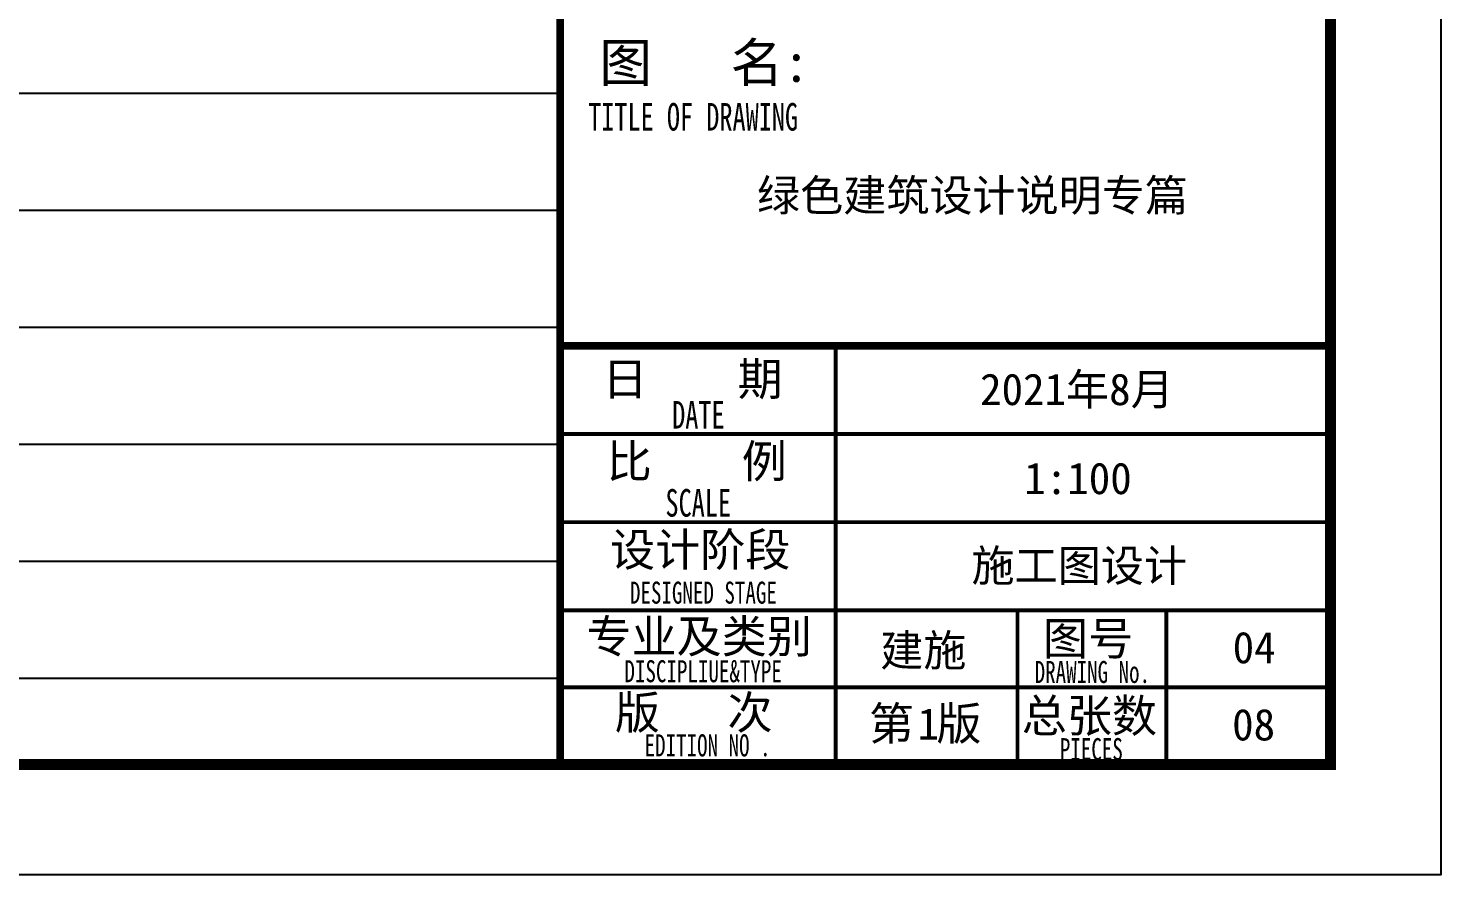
# Model space of a CAD drawing. Extents: x 1188826 to 1909461, y 608442 to 1651179.
# Drawn here: x 1715240 to 1728057, y 1189527 to 1197209 of the extents above; entities that cross this region are included whole.
import ezdxf

# ---------------------------------------------------------------- set-up
doc = ezdxf.new("R2010")
doc.units = 0
doc.header["$LTSCALE"] = 1000
doc.header["$MEASUREMENT"] = 0
for name, color, linetype in [('Defpoint', 7, 'Continuous'), ('图框', 140, 'Continuous'), ('图签文字', 147, 'Continuous')]:
    doc.layers.add(name, color=color, linetype=linetype)
doc.layers.add('WALL', color=9, linetype='Continuous', lineweight=40)
doc.layers.add('图签', color=147, linetype='Continuous', lineweight=18)
doc.styles.add('宋体', font='', dxfattribs={"height": 50})
doc.styles.add('建筑图签-1', font='simhei.ttf', dxfattribs={"width": 0.7})
doc.styles.get('宋体').set_extended_font_data('SimSun')

# ---------------------------------------------------------------- blocks, each defined once
blk = doc.blocks.new('21415451')
at = {"layer": '图框'}
for points, const_width in [([(0, 0), (0, 57400)], 70), ([(0, 3800), (7000, 3800)], 70), ([(2500, 1400), (2500, 3800)], 35), ([(0, 3000), (7000, 3000)], 35), ([(0, 2200), (7000, 2200)], 35), ([(0, 1400), (7000, 1400)], 35), ([(0, 1400), (6500, 1400)], 35), ([(2500, 0), (2500, 1400)], 35), ([(4150, 0), (4150, 1400)], 35), ([(4150, 0), (4150, 1400)], 35), ([(4150, 0), (4150, 1400)], 35), ([(5500, 0), (5500, 1400)], 35), ([(0, 700), (4150, 700)], 35), ([(4150, 700), (7000, 700)], 35)]:
    blk.add_lwpolyline(points, dxfattribs=dict(at, const_width=const_width))
at = {"layer": '图框', "style": '建筑图签-1', "width": 0.7}
for s, height, p in [('TITLE OF DRAWING', 250, (254, 5753)), ('DATE', 250, (1016, 3049)), ('SCALE', 250, (955, 2250)), ('DESIGNED STAGE', 200, (633, 1460)), ('DISCIPLIUE&TYPE', 200, (583, 747)), ('DRAWING No.', 200, (4305, 740)), ('EDITION NO .', 200, (766, 74)), ('PIECES', 200, (4534, 40))]:
    blk.add_text(s, height=height, dxfattribs=at).set_placement(p)
at = {"layer": '图签', "color": 2, "style": '宋体'}
for s, height, p in [('2021年8月', 286.7, (3810, 3262)), ('施工图设计', 286.7, (3732, 1662)), ('建施', 286.7, (2904, 893)), ('1', 287, (3243, 225)), ('08', 286.7, (6097, 219))]:
    blk.add_text(s, height=height, dxfattribs=at).set_placement(p)
at = {"layer": '图签文字', "color": 7, "style": '建筑图签-1'}
for s, height, p in [('图   名:', 350, (355, 6195)), ('日    期', 300, (384, 3349)), ('比    例', 300, (422, 2602)), ('设计阶段', 300, (452, 1800)), ('专业及类别', 300, (238, 1013)), ('图号', 300, (4381, 994)), ('版   次 ', 300, (496, 323)), ('第 版', 300, (2801, 223)), ('总张数', 300, (4188, 294))]:
    blk.add_text(s, height=height, dxfattribs=at).set_placement(p)

msp = doc.modelspace()

# ---------------------------------------------------------------- linework, layer by layer
at = {"layer": 'Defpoint', "color": 252}
for p, q in [((1720062, 1246529), (1720062, 1191307)), ((1720062, 1196616), (1646457, 1196616)), ((1720062, 1195554), (1646457, 1195554)), ((1720062, 1194492), (1646457, 1194492)), ((1720062, 1193431), (1646457, 1193431)), ((1720062, 1192369), (1646457, 1192369)), ((1720062, 1191307), (1646457, 1191307))]:
    msp.add_line(p, q, dxfattribs=at)
at = {"layer": '图框'}
msp.add_lwpolyline([(1643957, 1248927), (1728057, 1248927), (1728057, 1189527), (1643957, 1189527)], close=True, dxfattribs=at)
msp.add_lwpolyline([(1643957, 1248927), (1728057, 1248927), (1728057, 1189527), (1643957, 1189527)], close=True, dxfattribs=at)
at = {"layer": '图框', "const_width": 100}
msp.add_lwpolyline([(1727057, 1190527), (1727057, 1247927), (1646457, 1247927), (1646457, 1190527)], close=True, dxfattribs=at)

# ---------------------------------------------------------------- block references
at = {"layer": 'WALL'}
msp.add_blockref('21415451', (1720067, 1190527), dxfattribs=at)

# ---------------------------------------------------------------- texts
at = {"layer": '图签', "color": 2, "style": '宋体'}
for s, height, p in [(' 绿色建筑设计说明专篇', 286.68, (1721658, 1195549)), ('1:100', 286.7, (1724278, 1192981)), ('04', 286.7, (1726169, 1191446))]:
    msp.add_text(s, height=height, dxfattribs=at).set_placement(p)

doc.saveas('drawing.dxf')
